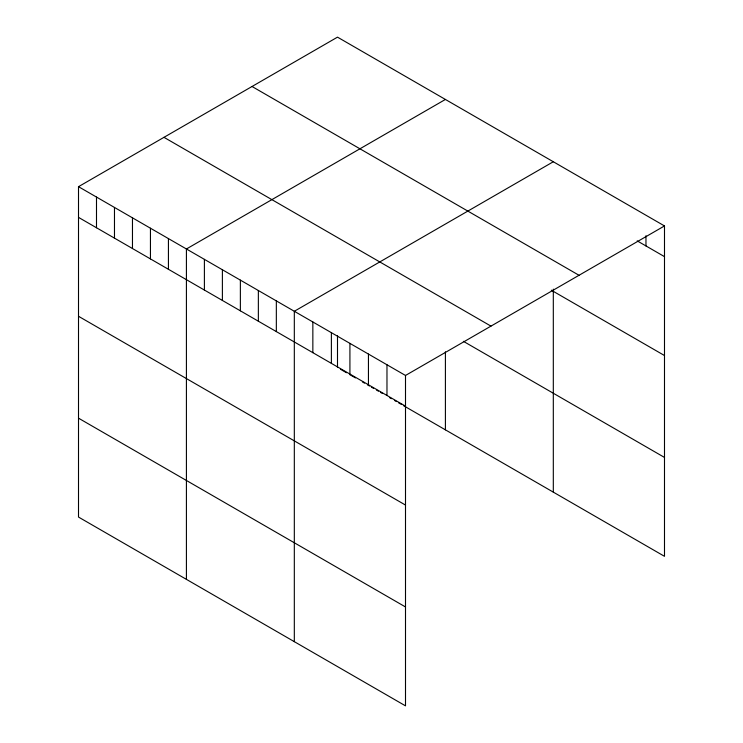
<?xml version="1.0" encoding="UTF-8"?>
<svg xmlns="http://www.w3.org/2000/svg" width="743" height="743" viewBox="0 0 743 743"><rect width="100%" height="100%" fill="white"/><g stroke="black" fill="none" stroke-linecap="round" stroke-linejoin="round"><path stroke-width="1.11" d="M78.507 186.679L405.502 375.466L405.502 705.85L78.507 517.063L78.507 186.679L337.498 37.15L664.493 225.937L664.493 556.321L403.44 405.613M445.41 99.451L186.419 248.979L186.419 579.364M553.312 161.751L294.321 311.28L294.321 641.664M405.502 375.466L664.493 225.937M637.188 240.871L664.493 256.641M252.035 86.494L579.02 275.281M551.315 290.197L664.493 355.535M163.98 137.334L490.965 326.121M463.391 341.325L664.493 457.428M78.507 217.374L405.502 406.161M340.498 369.271L346.489 372.726M349.489 374.463L355.479 377.918M362.473 381.958L364.479 383.109M367.469 384.846L369.475 385.998M371.472 387.149L373.469 388.301M376.469 390.038L378.466 391.189M380.462 392.341L382.459 393.493M389.453 397.533L391.45 398.685M394.449 400.421L396.446 401.573M398.443 402.725L401.443 404.452M78.507 316.277L405.502 505.064M78.507 418.17L405.502 606.957M645.964 235.707L645.964 245.942M553.312 289.148L553.312 492.135M445.41 351.82L445.41 429.835M386.973 364.767L386.973 395.471M368.444 354.067L368.444 384.772M349.916 343.368L349.916 374.073M337.498 335.669L337.498 367.534M331.387 332.669L331.387 363.373M312.849 321.97L312.849 352.674M276.34 300.896L276.34 331.592M258.36 290.513L258.36 321.208M240.37 280.13L240.37 310.825M222.389 269.746L222.389 300.441M204.399 259.363L204.399 290.058M168.429 238.596L168.429 269.291M150.448 228.212L150.448 258.908M132.468 217.829L132.468 248.524M114.478 207.446L114.478 238.141M96.497 197.062L96.497 227.757"/></g></svg>
